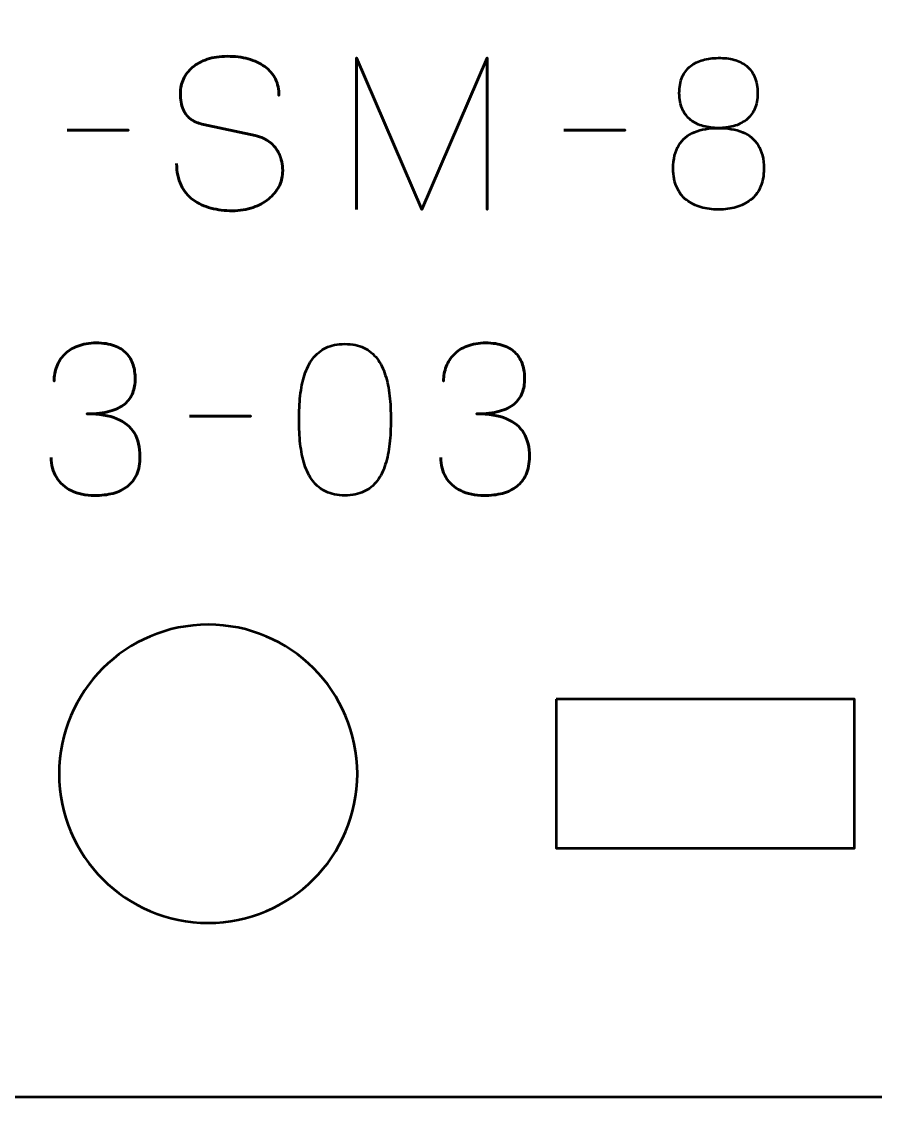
# Model space of a CAD drawing. Header units: centimetres. Extents: x -21 to 0, y -29.7 to 0.
# Drawn here: x -5.275 to -3.558, y -28.237 to -26.038 of the extents above; entities that cross this region are included whole.
import ezdxf

# ---------------------------------------------------------------- set-up
doc = ezdxf.new("R2010")
doc.units = ezdxf.units.CM
doc.header["$MEASUREMENT"] = 0
doc.layers.add('Layer 1', color=7, linetype='Continuous')

msp = doc.modelspace()

# ---------------------------------------------------------------- linework, layer by layer
at = {"layer": 'Layer 1', "color": 22, "lineweight": 53}
msp.add_open_spline([(-21.00003, -29.19995), (-21.00003, -29.19995), (-21.00003, -0.49992), (-21.00003, -0.49992), (-21.00003, -0.49992), (-21.00003, -0.22295), (-20.77694, 0.00004), (-20.49994, 0.00004), (-20.49994, 0.00004), (-20.49994, 0.00004), (-0.50008, 0.00004), (-0.50008, 0.00004), (-0.50008, 0.00004), (-0.22294, 0.00004), (0.00002, -0.22295), (0.00002, -0.49992), (0.00002, -0.49992), (0.00002, -0.49992), (0.00002, -29.19995), (0.00002, -29.19995), (0.00002, -29.19995), (0.00002, -29.47695), (-0.22294, -29.70004), (-0.50008, -29.70004), (-0.50008, -29.70004), (-0.50008, -29.70004), (-20.49994, -29.70004), (-20.49994, -29.70004), (-20.49994, -29.70004), (-20.77694, -29.70004), (-21.00003, -29.47695), (-21.00003, -29.19995)], degree=3, knots=[0, 0, 0, 0, 0.125, 0.125, 0.125, 0.125, 0.25, 0.25, 0.25, 0.25, 0.375, 0.375, 0.375, 0.375, 0.5, 0.5, 0.5, 0.5, 0.625, 0.625, 0.625, 0.625, 0.75, 0.75, 0.75, 0.75, 0.875, 0.875, 0.875, 0.875, 1, 1, 1, 1], dxfattribs=at)
at = {"layer": 'Layer 1', "color": 114, "lineweight": 53}
msp.add_open_spline([(-7.04994, -22.9), (-7.04994, -22.9), (-2.75007, -22.9), (-2.75007, -22.9), (-2.75007, -22.9), (-2.47293, -22.9), (-2.24997, -23.12309), (-2.24997, -23.40009), (-2.24997, -23.40009), (-2.24997, -23.40009), (-2.24997, -27.69996), (-2.24997, -27.69996), (-2.24997, -27.69996), (-2.24997, -27.9771), (-2.47293, -28.20006), (-2.75007, -28.20006), (-2.75007, -28.20006), (-2.75007, -28.20006), (-7.04994, -28.20006), (-7.04994, -28.20006), (-7.04994, -28.20006), (-7.32694, -28.20006), (-7.55003, -27.9771), (-7.55003, -27.69996), (-7.55003, -27.69996), (-7.55003, -27.69996), (-7.55003, -23.40009), (-7.55003, -23.40009), (-7.55003, -23.40009), (-7.55003, -23.12309), (-7.32694, -22.9), (-7.04994, -22.9)], degree=3, knots=[0, 0, 0, 0, 0.125, 0.125, 0.125, 0.125, 0.25, 0.25, 0.25, 0.25, 0.375, 0.375, 0.375, 0.375, 0.5, 0.5, 0.5, 0.5, 0.625, 0.625, 0.625, 0.625, 0.75, 0.75, 0.75, 0.75, 0.875, 0.875, 0.875, 0.875, 1, 1, 1, 1], dxfattribs=at)
at = {"layer": 'Layer 1', "color": 30, "lineweight": 53}
for points, knots in [([(-4.96354, -26.3227), (-4.9634, -26.33957), (-4.96044, -26.35403), (-4.95451, -26.3661), (-4.95451, -26.3661), (-4.94865, -26.37809), (-4.94047, -26.3879), (-4.93017, -26.39552), (-4.93017, -26.39552), (-4.9198, -26.40307), (-4.90787, -26.40864), (-4.8944, -26.41224), (-4.8944, -26.41224), (-4.88099, -26.41577), (-4.8666, -26.41753), (-4.85136, -26.41753), (-4.85136, -26.41753), (-4.83598, -26.41746), (-4.82215, -26.4152), (-4.8098, -26.4109), (-4.8098, -26.4109), (-4.79752, -26.40659), (-4.78701, -26.40081), (-4.77819, -26.39354), (-4.77819, -26.39354), (-4.76944, -26.38627), (-4.76267, -26.37816), (-4.75787, -26.36913), (-4.75787, -26.36913), (-4.75307, -26.3601), (-4.75053, -26.35086), (-4.75018, -26.34133), (-4.75018, -26.34133), (-4.74976, -26.32884), (-4.75159, -26.31741), (-4.75561, -26.30711), (-4.75561, -26.30711), (-4.75964, -26.29681), (-4.76585, -26.2882), (-4.77424, -26.28115), (-4.77424, -26.28115), (-4.78257, -26.27409), (-4.79308, -26.26915), (-4.80564, -26.2664), (-4.80564, -26.2664), (-4.80564, -26.2664), (-4.90935, -26.24396), (-4.90935, -26.24396), (-4.90935, -26.24396), (-4.91909, -26.24192), (-4.92749, -26.23846), (-4.9344, -26.23366), (-4.9344, -26.23366), (-4.94132, -26.2288), (-4.94668, -26.22209), (-4.95035, -26.21348), (-4.95035, -26.21348), (-4.95402, -26.20495), (-4.95592, -26.19408), (-4.95592, -26.18089), (-4.95592, -26.18089), (-4.95592, -26.17087), (-4.95387, -26.16142), (-4.94971, -26.15253), (-4.94971, -26.15253), (-4.94562, -26.14364), (-4.93955, -26.1358), (-4.93158, -26.12889), (-4.93158, -26.12889), (-4.92361, -26.12205), (-4.91373, -26.11668), (-4.90202, -26.1128), (-4.90202, -26.1128), (-4.89023, -26.10885), (-4.87676, -26.10688), (-4.86152, -26.10681), (-4.86152, -26.10681), (-4.84621, -26.10681), (-4.83217, -26.10857), (-4.81933, -26.1121), (-4.81933, -26.1121), (-4.80656, -26.11563), (-4.79548, -26.12071), (-4.78617, -26.12748), (-4.78617, -26.12748), (-4.77685, -26.13425), (-4.76966, -26.14258), (-4.76472, -26.15231), (-4.76472, -26.15231), (-4.75978, -26.16212), (-4.75745, -26.17334), (-4.7578, -26.18597), (-4.7578, -26.18597), (-4.75745, -26.17334), (-4.75978, -26.16212), (-4.76472, -26.15231), (-4.76472, -26.15231), (-4.76966, -26.14258), (-4.77685, -26.13425), (-4.78617, -26.12748), (-4.78617, -26.12748), (-4.79548, -26.12071), (-4.80656, -26.11563), (-4.81933, -26.1121), (-4.81933, -26.1121), (-4.83217, -26.10857), (-4.84621, -26.10681), (-4.86152, -26.10681), (-4.86152, -26.10681), (-4.87676, -26.10688), (-4.89023, -26.10885), (-4.90202, -26.1128), (-4.90202, -26.1128), (-4.91373, -26.11668), (-4.92361, -26.12205), (-4.93158, -26.12889), (-4.93158, -26.12889), (-4.93955, -26.1358), (-4.94562, -26.14364), (-4.94971, -26.15253), (-4.94971, -26.15253), (-4.95387, -26.16142), (-4.95592, -26.17087), (-4.95592, -26.18089), (-4.95592, -26.18089), (-4.95592, -26.19408), (-4.95409, -26.20495), (-4.95056, -26.21341), (-4.95056, -26.21341), (-4.94696, -26.22195), (-4.94167, -26.22858), (-4.93475, -26.23345), (-4.93475, -26.23345), (-4.92784, -26.23825), (-4.91937, -26.24178), (-4.90935, -26.24396), (-4.90935, -26.24396), (-4.90935, -26.24396), (-4.80564, -26.2664), (-4.80564, -26.2664), (-4.80564, -26.2664), (-4.7928, -26.26915), (-4.78221, -26.27409), (-4.77389, -26.28115), (-4.77389, -26.28115), (-4.76549, -26.2882), (-4.75935, -26.29681), (-4.7554, -26.30711), (-4.7554, -26.30711), (-4.75152, -26.31741), (-4.74976, -26.32884), (-4.75018, -26.34133), (-4.75018, -26.34133), (-4.75053, -26.35086), (-4.75307, -26.3601), (-4.75787, -26.36913), (-4.75787, -26.36913), (-4.76267, -26.37816), (-4.76944, -26.38627), (-4.77819, -26.39354), (-4.77819, -26.39354), (-4.78701, -26.40081), (-4.79752, -26.40659), (-4.8098, -26.4109), (-4.8098, -26.4109), (-4.82215, -26.4152), (-4.83598, -26.41746), (-4.85136, -26.41753), (-4.85136, -26.41753), (-4.8666, -26.41753), (-4.88099, -26.41577), (-4.8944, -26.41224), (-4.8944, -26.41224), (-4.90787, -26.40864), (-4.9198, -26.40307), (-4.93017, -26.39552), (-4.93017, -26.39552), (-4.94047, -26.3879), (-4.94865, -26.37809), (-4.95451, -26.3661), (-4.95451, -26.3661), (-4.96044, -26.35403), (-4.9634, -26.33957), (-4.96354, -26.3227)], [0, 0, 0, 0, 0.0217391, 0.0217391, 0.0217391, 0.0217391, 0.0434783, 0.0434783, 0.0434783, 0.0434783, 0.0652174, 0.0652174, 0.0652174, 0.0652174, 0.0869565, 0.0869565, 0.0869565, 0.0869565, 0.1086957, 0.1086957, 0.1086957, 0.1086957, 0.1304348, 0.1304348, 0.1304348, 0.1304348, 0.1521739, 0.1521739, 0.1521739, 0.1521739, 0.173913, 0.173913, 0.173913, 0.173913, 0.1956522, 0.1956522, 0.1956522, 0.1956522, 0.2173913, 0.2173913, 0.2173913, 0.2173913, 0.2391304, 0.2391304, 0.2391304, 0.2391304, 0.2608696, 0.2608696, 0.2608696, 0.2608696, 0.2826087, 0.2826087, 0.2826087, 0.2826087, 0.3043478, 0.3043478, 0.3043478, 0.3043478, 0.326087, 0.326087, 0.326087, 0.326087, 0.3478261, 0.3478261, 0.3478261, 0.3478261, 0.3695652, 0.3695652, 0.3695652, 0.3695652, 0.3913043, 0.3913043, 0.3913043, 0.3913043, 0.4130435, 0.4130435, 0.4130435, 0.4130435, 0.4347826, 0.4347826, 0.4347826, 0.4347826, 0.4565217, 0.4565217, 0.4565217, 0.4565217, 0.4782609, 0.4782609, 0.4782609, 0.4782609, 0.5, 0.5, 0.5, 0.5, 0.5217391, 0.5217391, 0.5217391, 0.5217391, 0.5434783, 0.5434783, 0.5434783, 0.5434783, 0.5652174, 0.5652174, 0.5652174, 0.5652174, 0.5869565, 0.5869565, 0.5869565, 0.5869565, 0.6086957, 0.6086957, 0.6086957, 0.6086957, 0.6304348, 0.6304348, 0.6304348, 0.6304348, 0.6521739, 0.6521739, 0.6521739, 0.6521739, 0.673913, 0.673913, 0.673913, 0.673913, 0.6956522, 0.6956522, 0.6956522, 0.6956522, 0.7173913, 0.7173913, 0.7173913, 0.7173913, 0.7391304, 0.7391304, 0.7391304, 0.7391304, 0.7608696, 0.7608696, 0.7608696, 0.7608696, 0.7826087, 0.7826087, 0.7826087, 0.7826087, 0.8043478, 0.8043478, 0.8043478, 0.8043478, 0.826087, 0.826087, 0.826087, 0.826087, 0.8478261, 0.8478261, 0.8478261, 0.8478261, 0.8695652, 0.8695652, 0.8695652, 0.8695652, 0.8913043, 0.8913043, 0.8913043, 0.8913043, 0.9130435, 0.9130435, 0.9130435, 0.9130435, 0.9347826, 0.9347826, 0.9347826, 0.9347826, 0.9565217, 0.9565217, 0.9565217, 0.9565217, 0.9782609, 0.9782609, 0.9782609, 0.9782609, 1, 1, 1, 1]), ([(-4.60159, -26.41499), (-4.60159, -26.41499), (-4.60159, -26.10977), (-4.60159, -26.10977), (-4.60159, -26.10977), (-4.60159, -26.10977), (-4.47036, -26.41499), (-4.47036, -26.41499), (-4.47036, -26.41499), (-4.47036, -26.41499), (-4.3387, -26.10977), (-4.3387, -26.10977), (-4.3387, -26.10977), (-4.3387, -26.10977), (-4.3387, -26.41499), (-4.3387, -26.41499), (-4.3387, -26.41499), (-4.3387, -26.41499), (-4.3387, -26.10977), (-4.3387, -26.10977), (-4.3387, -26.10977), (-4.3387, -26.10977), (-4.47036, -26.41499), (-4.47036, -26.41499), (-4.47036, -26.41499), (-4.47036, -26.41499), (-4.60159, -26.10977), (-4.60159, -26.10977), (-4.60159, -26.10977), (-4.60159, -26.10977), (-4.60159, -26.41499), (-4.60159, -26.41499)], [0, 0, 0, 0, 0.125, 0.125, 0.125, 0.125, 0.25, 0.25, 0.25, 0.25, 0.375, 0.375, 0.375, 0.375, 0.5, 0.5, 0.5, 0.5, 0.625, 0.625, 0.625, 0.625, 0.75, 0.75, 0.75, 0.75, 0.875, 0.875, 0.875, 0.875, 1, 1, 1, 1]), ([(-3.87346, -26.25116), (-3.8626, -26.25116), (-3.85244, -26.24989), (-3.84291, -26.24735), (-3.84291, -26.24735), (-3.83346, -26.24474), (-3.82513, -26.24065), (-3.81787, -26.23507), (-3.81787, -26.23507), (-3.81067, -26.2295), (-3.80503, -26.22223), (-3.80093, -26.21327), (-3.80093, -26.21327), (-3.79684, -26.20438), (-3.7948, -26.19359), (-3.79473, -26.18089), (-3.79473, -26.18089), (-3.7948, -26.16819), (-3.79677, -26.15732), (-3.80065, -26.14829), (-3.80065, -26.14829), (-3.80453, -26.13926), (-3.81004, -26.13185), (-3.81709, -26.12614), (-3.81709, -26.12614), (-3.82415, -26.12049), (-3.83247, -26.11633), (-3.84207, -26.11372), (-3.84207, -26.11372), (-3.85159, -26.11111), (-3.86211, -26.10998), (-3.87346, -26.11019), (-3.87346, -26.11019), (-3.88482, -26.11033), (-3.89534, -26.11182), (-3.90486, -26.11443), (-3.90486, -26.11443), (-3.91446, -26.11711), (-3.92278, -26.1212), (-3.92984, -26.12677), (-3.92984, -26.12677), (-3.93689, -26.13235), (-3.9424, -26.13961), (-3.94628, -26.1485), (-3.94628, -26.1485), (-3.95016, -26.15746), (-3.95213, -26.16819), (-3.9522, -26.18089), (-3.9522, -26.18089), (-3.95213, -26.19359), (-3.95009, -26.20438), (-3.94599, -26.21327), (-3.94599, -26.21327), (-3.9419, -26.22223), (-3.93626, -26.2295), (-3.92899, -26.23507), (-3.92899, -26.23507), (-3.92179, -26.24065), (-3.91347, -26.24474), (-3.90401, -26.24735), (-3.90401, -26.24735), (-3.89449, -26.24989), (-3.88433, -26.25116), (-3.87346, -26.25116)], [0, 0, 0, 0, 0.0625, 0.0625, 0.0625, 0.0625, 0.125, 0.125, 0.125, 0.125, 0.1875, 0.1875, 0.1875, 0.1875, 0.25, 0.25, 0.25, 0.25, 0.3125, 0.3125, 0.3125, 0.3125, 0.375, 0.375, 0.375, 0.375, 0.4375, 0.4375, 0.4375, 0.4375, 0.5, 0.5, 0.5, 0.5, 0.5625, 0.5625, 0.5625, 0.5625, 0.625, 0.625, 0.625, 0.625, 0.6875, 0.6875, 0.6875, 0.6875, 0.75, 0.75, 0.75, 0.75, 0.8125, 0.8125, 0.8125, 0.8125, 0.875, 0.875, 0.875, 0.875, 0.9375, 0.9375, 0.9375, 0.9375, 1, 1, 1, 1]), ([(-3.87346, -26.25116), (-3.8626, -26.25116), (-3.85244, -26.24989), (-3.84291, -26.24735), (-3.84291, -26.24735), (-3.83346, -26.24474), (-3.82513, -26.24065), (-3.81787, -26.23507), (-3.81787, -26.23507), (-3.81067, -26.2295), (-3.80503, -26.22223), (-3.80093, -26.21327), (-3.80093, -26.21327), (-3.79684, -26.20438), (-3.7948, -26.19359), (-3.79473, -26.18089), (-3.79473, -26.18089), (-3.7948, -26.16819), (-3.79677, -26.15732), (-3.80065, -26.14829), (-3.80065, -26.14829), (-3.80453, -26.13926), (-3.81004, -26.13185), (-3.81709, -26.12614), (-3.81709, -26.12614), (-3.82415, -26.12049), (-3.83247, -26.11633), (-3.84207, -26.11372), (-3.84207, -26.11372), (-3.85159, -26.11111), (-3.86211, -26.10998), (-3.87346, -26.11019), (-3.87346, -26.11019), (-3.88482, -26.11033), (-3.89534, -26.11182), (-3.90486, -26.11443), (-3.90486, -26.11443), (-3.91446, -26.11711), (-3.92278, -26.1212), (-3.92984, -26.12677), (-3.92984, -26.12677), (-3.93689, -26.13235), (-3.9424, -26.13961), (-3.94628, -26.1485), (-3.94628, -26.1485), (-3.95016, -26.15746), (-3.95213, -26.16819), (-3.9522, -26.18089), (-3.9522, -26.18089), (-3.95213, -26.19359), (-3.95009, -26.20438), (-3.94599, -26.21327), (-3.94599, -26.21327), (-3.9419, -26.22223), (-3.93626, -26.2295), (-3.92899, -26.23507), (-3.92899, -26.23507), (-3.92179, -26.24065), (-3.91347, -26.24474), (-3.90401, -26.24735), (-3.90401, -26.24735), (-3.89449, -26.24989), (-3.88433, -26.25116), (-3.87346, -26.25116)], [0, 0, 0, 0, 0.0625, 0.0625, 0.0625, 0.0625, 0.125, 0.125, 0.125, 0.125, 0.1875, 0.1875, 0.1875, 0.1875, 0.25, 0.25, 0.25, 0.25, 0.3125, 0.3125, 0.3125, 0.3125, 0.375, 0.375, 0.375, 0.375, 0.4375, 0.4375, 0.4375, 0.4375, 0.5, 0.5, 0.5, 0.5, 0.5625, 0.5625, 0.5625, 0.5625, 0.625, 0.625, 0.625, 0.625, 0.6875, 0.6875, 0.6875, 0.6875, 0.75, 0.75, 0.75, 0.75, 0.8125, 0.8125, 0.8125, 0.8125, 0.875, 0.875, 0.875, 0.875, 0.9375, 0.9375, 0.9375, 0.9375, 1, 1, 1, 1]), ([(-5.18367, -26.25539), (-5.18367, -26.25539), (-5.06048, -26.25539), (-5.06048, -26.25539), (-5.06048, -26.25539), (-5.06048, -26.25539), (-5.18367, -26.25539), (-5.18367, -26.25539)], [0, 0, 0, 0, 0.5, 0.5, 0.5, 0.5, 1, 1, 1, 1]), ([(-4.18461, -26.25539), (-4.18461, -26.25539), (-4.06142, -26.25539), (-4.06142, -26.25539), (-4.06142, -26.25539), (-4.06142, -26.25539), (-4.18461, -26.25539), (-4.18461, -26.25539)], [0, 0, 0, 0, 0.5, 0.5, 0.5, 0.5, 1, 1, 1, 1]), ([(-3.87346, -26.41499), (-3.86076, -26.41499), (-3.84891, -26.41351), (-3.8379, -26.4104), (-3.8379, -26.4104), (-3.8269, -26.4073), (-3.81723, -26.40243), (-3.80884, -26.3958), (-3.80884, -26.3958), (-3.80051, -26.38924), (-3.79395, -26.38077), (-3.78922, -26.37033), (-3.78922, -26.37033), (-3.78449, -26.35996), (-3.7821, -26.34747), (-3.78203, -26.33286), (-3.78203, -26.33286), (-3.78217, -26.31346), (-3.78598, -26.29773), (-3.79353, -26.28573), (-3.79353, -26.28573), (-3.80107, -26.27367), (-3.81166, -26.26492), (-3.82528, -26.25935), (-3.82528, -26.25935), (-3.83896, -26.25384), (-3.85498, -26.25109), (-3.87346, -26.25116), (-3.87346, -26.25116), (-3.89188, -26.25109), (-3.90797, -26.25384), (-3.92151, -26.25935), (-3.92151, -26.25935), (-3.93513, -26.26492), (-3.94564, -26.27367), (-3.95312, -26.28573), (-3.95312, -26.28573), (-3.9606, -26.29773), (-3.96441, -26.31346), (-3.96448, -26.33286), (-3.96448, -26.33286), (-3.96441, -26.34747), (-3.96201, -26.35996), (-3.95728, -26.37033), (-3.95728, -26.37033), (-3.95256, -26.38077), (-3.94607, -26.38924), (-3.93767, -26.3958), (-3.93767, -26.3958), (-3.92934, -26.40243), (-3.91975, -26.4073), (-3.90874, -26.4104), (-3.90874, -26.4104), (-3.89781, -26.41351), (-3.88602, -26.41499), (-3.87346, -26.41499)], [0, 0, 0, 0, 0.0714286, 0.0714286, 0.0714286, 0.0714286, 0.1428571, 0.1428571, 0.1428571, 0.1428571, 0.2142857, 0.2142857, 0.2142857, 0.2142857, 0.2857143, 0.2857143, 0.2857143, 0.2857143, 0.3571429, 0.3571429, 0.3571429, 0.3571429, 0.4285714, 0.4285714, 0.4285714, 0.4285714, 0.5, 0.5, 0.5, 0.5, 0.5714286, 0.5714286, 0.5714286, 0.5714286, 0.6428571, 0.6428571, 0.6428571, 0.6428571, 0.7142857, 0.7142857, 0.7142857, 0.7142857, 0.7857143, 0.7857143, 0.7857143, 0.7857143, 0.8571429, 0.8571429, 0.8571429, 0.8571429, 0.9285714, 0.9285714, 0.9285714, 0.9285714, 1, 1, 1, 1]), ([(-3.87346, -26.41499), (-3.86076, -26.41499), (-3.84891, -26.41351), (-3.8379, -26.4104), (-3.8379, -26.4104), (-3.8269, -26.4073), (-3.81723, -26.40243), (-3.80884, -26.3958), (-3.80884, -26.3958), (-3.80051, -26.38924), (-3.79395, -26.38077), (-3.78922, -26.37033), (-3.78922, -26.37033), (-3.78449, -26.35996), (-3.7821, -26.34747), (-3.78203, -26.33286), (-3.78203, -26.33286), (-3.78217, -26.31346), (-3.78598, -26.29773), (-3.79353, -26.28573), (-3.79353, -26.28573), (-3.80107, -26.27367), (-3.81166, -26.26492), (-3.82528, -26.25935), (-3.82528, -26.25935), (-3.83896, -26.25384), (-3.85498, -26.25109), (-3.87346, -26.25116), (-3.87346, -26.25116), (-3.89188, -26.25109), (-3.90797, -26.25384), (-3.92151, -26.25935), (-3.92151, -26.25935), (-3.93513, -26.26492), (-3.94564, -26.27367), (-3.95312, -26.28573), (-3.95312, -26.28573), (-3.9606, -26.29773), (-3.96441, -26.31346), (-3.96448, -26.33286), (-3.96448, -26.33286), (-3.96441, -26.34747), (-3.96201, -26.35996), (-3.95728, -26.37033), (-3.95728, -26.37033), (-3.95256, -26.38077), (-3.94607, -26.38924), (-3.93767, -26.3958), (-3.93767, -26.3958), (-3.92934, -26.40243), (-3.91975, -26.4073), (-3.90874, -26.4104), (-3.90874, -26.4104), (-3.89781, -26.41351), (-3.88602, -26.41499), (-3.87346, -26.41499)], [0, 0, 0, 0, 0.0714286, 0.0714286, 0.0714286, 0.0714286, 0.1428571, 0.1428571, 0.1428571, 0.1428571, 0.2142857, 0.2142857, 0.2142857, 0.2142857, 0.2857143, 0.2857143, 0.2857143, 0.2857143, 0.3571429, 0.3571429, 0.3571429, 0.3571429, 0.4285714, 0.4285714, 0.4285714, 0.4285714, 0.5, 0.5, 0.5, 0.5, 0.5714286, 0.5714286, 0.5714286, 0.5714286, 0.6428571, 0.6428571, 0.6428571, 0.6428571, 0.7142857, 0.7142857, 0.7142857, 0.7142857, 0.7857143, 0.7857143, 0.7857143, 0.7857143, 0.8571429, 0.8571429, 0.8571429, 0.8571429, 0.9285714, 0.9285714, 0.9285714, 0.9285714, 1, 1, 1, 1]), ([(-5.21584, -26.91368), (-5.21577, -26.92892), (-5.21224, -26.94218), (-5.20526, -26.95368), (-5.20526, -26.95368), (-5.19827, -26.96511), (-5.18832, -26.97407), (-5.17534, -26.98049), (-5.17534, -26.98049), (-5.16236, -26.98691), (-5.14677, -26.99016), (-5.12863, -26.9903), (-5.12863, -26.9903), (-5.11502, -26.9903), (-5.10267, -26.98889), (-5.09145, -26.98593), (-5.09145, -26.98593), (-5.0803, -26.98296), (-5.07071, -26.97838), (-5.06259, -26.9721), (-5.06259, -26.9721), (-5.05448, -26.96582), (-5.04827, -26.9577), (-5.04383, -26.94783), (-5.04383, -26.94783), (-5.03945, -26.93788), (-5.03727, -26.92595), (-5.0372, -26.91198), (-5.0372, -26.91198), (-5.03712, -26.89336), (-5.04093, -26.87762), (-5.04848, -26.86485), (-5.04848, -26.86485), (-5.05603, -26.85208), (-5.06775, -26.84249), (-5.08348, -26.83593), (-5.08348, -26.83593), (-5.09921, -26.82936), (-5.11939, -26.82605), (-5.14387, -26.82605), (-5.14387, -26.82605), (-5.1256, -26.82612), (-5.11029, -26.82443), (-5.0978, -26.82097), (-5.0978, -26.82097), (-5.08538, -26.81751), (-5.07544, -26.81264), (-5.06796, -26.80629), (-5.06796, -26.80629), (-5.06048, -26.80001), (-5.05505, -26.79253), (-5.0518, -26.78393), (-5.0518, -26.78393), (-5.04848, -26.77539), (-5.04686, -26.76601), (-5.04693, -26.75578), (-5.04693, -26.75578), (-5.04686, -26.74554), (-5.04827, -26.73609), (-5.05109, -26.72734), (-5.05109, -26.72734), (-5.05385, -26.71859), (-5.05836, -26.7109), (-5.0645, -26.70434), (-5.0645, -26.70434), (-5.07064, -26.69778), (-5.07875, -26.69263), (-5.0887, -26.68896), (-5.0887, -26.68896), (-5.09872, -26.68529), (-5.11093, -26.68346), (-5.12525, -26.68339), (-5.12525, -26.68339), (-5.1395, -26.68346), (-5.15199, -26.68557), (-5.16257, -26.68967), (-5.16257, -26.68967), (-5.17323, -26.69376), (-5.18197, -26.69933), (-5.18903, -26.70646), (-5.18903, -26.70646), (-5.19601, -26.71358), (-5.20124, -26.7217), (-5.20469, -26.73087), (-5.20469, -26.73087), (-5.20822, -26.74004), (-5.20991, -26.74978), (-5.20991, -26.76001), (-5.20991, -26.76001), (-5.20991, -26.74978), (-5.20822, -26.74004), (-5.20469, -26.73087), (-5.20469, -26.73087), (-5.20124, -26.7217), (-5.19601, -26.71358), (-5.18903, -26.70646), (-5.18903, -26.70646), (-5.18197, -26.69933), (-5.17323, -26.69376), (-5.16257, -26.68967), (-5.16257, -26.68967), (-5.15199, -26.68557), (-5.1395, -26.68346), (-5.12525, -26.68339), (-5.12525, -26.68339), (-5.11093, -26.68346), (-5.09872, -26.68529), (-5.0887, -26.68896), (-5.0887, -26.68896), (-5.07875, -26.69263), (-5.07064, -26.69778), (-5.0645, -26.70434), (-5.0645, -26.70434), (-5.05836, -26.7109), (-5.05385, -26.71859), (-5.05109, -26.72734), (-5.05109, -26.72734), (-5.04827, -26.73609), (-5.04686, -26.74554), (-5.04693, -26.75578), (-5.04693, -26.75578), (-5.04686, -26.76601), (-5.04848, -26.77539), (-5.0518, -26.78393), (-5.0518, -26.78393), (-5.05505, -26.79253), (-5.06048, -26.80001), (-5.06796, -26.80629), (-5.06796, -26.80629), (-5.07544, -26.81264), (-5.08538, -26.81751), (-5.0978, -26.82097), (-5.0978, -26.82097), (-5.11029, -26.82443), (-5.1256, -26.82612), (-5.14387, -26.82605), (-5.14387, -26.82605), (-5.11939, -26.82605), (-5.09921, -26.82936), (-5.08348, -26.83593), (-5.08348, -26.83593), (-5.06775, -26.84249), (-5.05603, -26.85208), (-5.04848, -26.86485), (-5.04848, -26.86485), (-5.04093, -26.87762), (-5.03712, -26.89336), (-5.0372, -26.91198), (-5.0372, -26.91198), (-5.03727, -26.92595), (-5.03945, -26.93788), (-5.04383, -26.94783), (-5.04383, -26.94783), (-5.04827, -26.9577), (-5.05448, -26.96582), (-5.06259, -26.9721), (-5.06259, -26.9721), (-5.07071, -26.97838), (-5.0803, -26.98296), (-5.09145, -26.98593), (-5.09145, -26.98593), (-5.10267, -26.98889), (-5.11502, -26.9903), (-5.12863, -26.9903), (-5.12863, -26.9903), (-5.14677, -26.99016), (-5.16236, -26.98691), (-5.17534, -26.98049), (-5.17534, -26.98049), (-5.18832, -26.97407), (-5.19827, -26.96511), (-5.20526, -26.95368), (-5.20526, -26.95368), (-5.21224, -26.94218), (-5.21577, -26.92892), (-5.21584, -26.91368)], [0, 0, 0, 0, 0.0227273, 0.0227273, 0.0227273, 0.0227273, 0.0454545, 0.0454545, 0.0454545, 0.0454545, 0.0681818, 0.0681818, 0.0681818, 0.0681818, 0.0909091, 0.0909091, 0.0909091, 0.0909091, 0.1136364, 0.1136364, 0.1136364, 0.1136364, 0.1363636, 0.1363636, 0.1363636, 0.1363636, 0.1590909, 0.1590909, 0.1590909, 0.1590909, 0.1818182, 0.1818182, 0.1818182, 0.1818182, 0.2045455, 0.2045455, 0.2045455, 0.2045455, 0.2272727, 0.2272727, 0.2272727, 0.2272727, 0.25, 0.25, 0.25, 0.25, 0.2727273, 0.2727273, 0.2727273, 0.2727273, 0.2954545, 0.2954545, 0.2954545, 0.2954545, 0.3181818, 0.3181818, 0.3181818, 0.3181818, 0.3409091, 0.3409091, 0.3409091, 0.3409091, 0.3636364, 0.3636364, 0.3636364, 0.3636364, 0.3863636, 0.3863636, 0.3863636, 0.3863636, 0.4090909, 0.4090909, 0.4090909, 0.4090909, 0.4318182, 0.4318182, 0.4318182, 0.4318182, 0.4545455, 0.4545455, 0.4545455, 0.4545455, 0.4772727, 0.4772727, 0.4772727, 0.4772727, 0.5, 0.5, 0.5, 0.5, 0.5227273, 0.5227273, 0.5227273, 0.5227273, 0.5454545, 0.5454545, 0.5454545, 0.5454545, 0.5681818, 0.5681818, 0.5681818, 0.5681818, 0.5909091, 0.5909091, 0.5909091, 0.5909091, 0.6136364, 0.6136364, 0.6136364, 0.6136364, 0.6363636, 0.6363636, 0.6363636, 0.6363636, 0.6590909, 0.6590909, 0.6590909, 0.6590909, 0.6818182, 0.6818182, 0.6818182, 0.6818182, 0.7045455, 0.7045455, 0.7045455, 0.7045455, 0.7272727, 0.7272727, 0.7272727, 0.7272727, 0.75, 0.75, 0.75, 0.75, 0.7727273, 0.7727273, 0.7727273, 0.7727273, 0.7954545, 0.7954545, 0.7954545, 0.7954545, 0.8181818, 0.8181818, 0.8181818, 0.8181818, 0.8409091, 0.8409091, 0.8409091, 0.8409091, 0.8636364, 0.8636364, 0.8636364, 0.8636364, 0.8863636, 0.8863636, 0.8863636, 0.8863636, 0.9090909, 0.9090909, 0.9090909, 0.9090909, 0.9318182, 0.9318182, 0.9318182, 0.9318182, 0.9545455, 0.9545455, 0.9545455, 0.9545455, 0.9772727, 0.9772727, 0.9772727, 0.9772727, 1, 1, 1, 1]), ([(-4.62487, -26.9903), (-4.61006, -26.99023), (-4.59729, -26.98762), (-4.58663, -26.98254), (-4.58663, -26.98254), (-4.57605, -26.97746), (-4.56723, -26.97019), (-4.56018, -26.96095), (-4.56018, -26.96095), (-4.55319, -26.95164), (-4.54769, -26.94063), (-4.5436, -26.92793), (-4.5436, -26.92793), (-4.53957, -26.91523), (-4.53668, -26.90133), (-4.53506, -26.88609), (-4.53506, -26.88609), (-4.53336, -26.87085), (-4.53252, -26.85483), (-4.53259, -26.8379), (-4.53259, -26.8379), (-4.53252, -26.82104), (-4.53336, -26.80502), (-4.53506, -26.78985), (-4.53506, -26.78985), (-4.53668, -26.77468), (-4.53957, -26.76071), (-4.5436, -26.74801), (-4.5436, -26.74801), (-4.54769, -26.73538), (-4.55319, -26.72438), (-4.56018, -26.71499), (-4.56018, -26.71499), (-4.56723, -26.70568), (-4.57605, -26.69841), (-4.58663, -26.69333), (-4.58663, -26.69333), (-4.59729, -26.68818), (-4.61006, -26.68557), (-4.62487, -26.6855), (-4.62487, -26.6855), (-4.63969, -26.68557), (-4.65246, -26.68818), (-4.66312, -26.69333), (-4.66312, -26.69333), (-4.6737, -26.69841), (-4.68252, -26.70568), (-4.68957, -26.71499), (-4.68957, -26.71499), (-4.69656, -26.72438), (-4.70206, -26.73538), (-4.70615, -26.74801), (-4.70615, -26.74801), (-4.71018, -26.76071), (-4.71307, -26.77468), (-4.71469, -26.78985), (-4.71469, -26.78985), (-4.71638, -26.80502), (-4.71723, -26.82104), (-4.71716, -26.8379), (-4.71716, -26.8379), (-4.71723, -26.85483), (-4.71638, -26.87085), (-4.71469, -26.88609), (-4.71469, -26.88609), (-4.71307, -26.90133), (-4.71018, -26.91523), (-4.70615, -26.92793), (-4.70615, -26.92793), (-4.70206, -26.94063), (-4.69656, -26.95164), (-4.68957, -26.96095), (-4.68957, -26.96095), (-4.68252, -26.97019), (-4.6737, -26.97746), (-4.66312, -26.98254), (-4.66312, -26.98254), (-4.65246, -26.98762), (-4.63969, -26.99023), (-4.62487, -26.9903)], [0, 0, 0, 0, 0.05, 0.05, 0.05, 0.05, 0.1, 0.1, 0.1, 0.1, 0.15, 0.15, 0.15, 0.15, 0.2, 0.2, 0.2, 0.2, 0.25, 0.25, 0.25, 0.25, 0.3, 0.3, 0.3, 0.3, 0.35, 0.35, 0.35, 0.35, 0.4, 0.4, 0.4, 0.4, 0.45, 0.45, 0.45, 0.45, 0.5, 0.5, 0.5, 0.5, 0.55, 0.55, 0.55, 0.55, 0.6, 0.6, 0.6, 0.6, 0.65, 0.65, 0.65, 0.65, 0.7, 0.7, 0.7, 0.7, 0.75, 0.75, 0.75, 0.75, 0.8, 0.8, 0.8, 0.8, 0.85, 0.85, 0.85, 0.85, 0.9, 0.9, 0.9, 0.9, 0.95, 0.95, 0.95, 0.95, 1, 1, 1, 1]), ([(-4.62487, -26.9903), (-4.61006, -26.99023), (-4.59729, -26.98762), (-4.58663, -26.98254), (-4.58663, -26.98254), (-4.57605, -26.97746), (-4.56723, -26.97019), (-4.56018, -26.96095), (-4.56018, -26.96095), (-4.55319, -26.95164), (-4.54769, -26.94063), (-4.5436, -26.92793), (-4.5436, -26.92793), (-4.53957, -26.91523), (-4.53668, -26.90133), (-4.53506, -26.88609), (-4.53506, -26.88609), (-4.53336, -26.87085), (-4.53252, -26.85483), (-4.53259, -26.8379), (-4.53259, -26.8379), (-4.53252, -26.82104), (-4.53336, -26.80502), (-4.53506, -26.78985), (-4.53506, -26.78985), (-4.53668, -26.77468), (-4.53957, -26.76071), (-4.5436, -26.74801), (-4.5436, -26.74801), (-4.54769, -26.73538), (-4.55319, -26.72438), (-4.56018, -26.71499), (-4.56018, -26.71499), (-4.56723, -26.70568), (-4.57605, -26.69841), (-4.58663, -26.69333), (-4.58663, -26.69333), (-4.59729, -26.68818), (-4.61006, -26.68557), (-4.62487, -26.6855), (-4.62487, -26.6855), (-4.63969, -26.68557), (-4.65246, -26.68818), (-4.66312, -26.69333), (-4.66312, -26.69333), (-4.6737, -26.69841), (-4.68252, -26.70568), (-4.68957, -26.71499), (-4.68957, -26.71499), (-4.69656, -26.72438), (-4.70206, -26.73538), (-4.70615, -26.74801), (-4.70615, -26.74801), (-4.71018, -26.76071), (-4.71307, -26.77468), (-4.71469, -26.78985), (-4.71469, -26.78985), (-4.71638, -26.80502), (-4.71723, -26.82104), (-4.71716, -26.8379), (-4.71716, -26.8379), (-4.71723, -26.85483), (-4.71638, -26.87085), (-4.71469, -26.88609), (-4.71469, -26.88609), (-4.71307, -26.90133), (-4.71018, -26.91523), (-4.70615, -26.92793), (-4.70615, -26.92793), (-4.70206, -26.94063), (-4.69656, -26.95164), (-4.68957, -26.96095), (-4.68957, -26.96095), (-4.68252, -26.97019), (-4.6737, -26.97746), (-4.66312, -26.98254), (-4.66312, -26.98254), (-4.65246, -26.98762), (-4.63969, -26.99023), (-4.62487, -26.9903)], [0, 0, 0, 0, 0.05, 0.05, 0.05, 0.05, 0.1, 0.1, 0.1, 0.1, 0.15, 0.15, 0.15, 0.15, 0.2, 0.2, 0.2, 0.2, 0.25, 0.25, 0.25, 0.25, 0.3, 0.3, 0.3, 0.3, 0.35, 0.35, 0.35, 0.35, 0.4, 0.4, 0.4, 0.4, 0.45, 0.45, 0.45, 0.45, 0.5, 0.5, 0.5, 0.5, 0.55, 0.55, 0.55, 0.55, 0.6, 0.6, 0.6, 0.6, 0.65, 0.65, 0.65, 0.65, 0.7, 0.7, 0.7, 0.7, 0.75, 0.75, 0.75, 0.75, 0.8, 0.8, 0.8, 0.8, 0.85, 0.85, 0.85, 0.85, 0.9, 0.9, 0.9, 0.9, 0.95, 0.95, 0.95, 0.95, 1, 1, 1, 1]), ([(-4.43226, -26.91368), (-4.43219, -26.92892), (-4.42866, -26.94218), (-4.42168, -26.95368), (-4.42168, -26.95368), (-4.41469, -26.96511), (-4.40474, -26.97407), (-4.39176, -26.98049), (-4.39176, -26.98049), (-4.37878, -26.98691), (-4.36319, -26.99016), (-4.34505, -26.9903), (-4.34505, -26.9903), (-4.33144, -26.9903), (-4.31909, -26.98889), (-4.30787, -26.98593), (-4.30787, -26.98593), (-4.29672, -26.98296), (-4.28713, -26.97838), (-4.27901, -26.9721), (-4.27901, -26.9721), (-4.2709, -26.96582), (-4.26469, -26.9577), (-4.26025, -26.94783), (-4.26025, -26.94783), (-4.25587, -26.93788), (-4.25369, -26.92595), (-4.25362, -26.91198), (-4.25362, -26.91198), (-4.25354, -26.89336), (-4.25735, -26.87762), (-4.2649, -26.86485), (-4.2649, -26.86485), (-4.27245, -26.85208), (-4.28417, -26.84249), (-4.2999, -26.83593), (-4.2999, -26.83593), (-4.31563, -26.82936), (-4.33581, -26.82605), (-4.36029, -26.82605), (-4.36029, -26.82605), (-4.34202, -26.82612), (-4.32671, -26.82443), (-4.31422, -26.82097), (-4.31422, -26.82097), (-4.3018, -26.81751), (-4.29186, -26.81264), (-4.28438, -26.80629), (-4.28438, -26.80629), (-4.2769, -26.80001), (-4.27147, -26.79253), (-4.26822, -26.78393), (-4.26822, -26.78393), (-4.2649, -26.77539), (-4.26328, -26.76601), (-4.26335, -26.75578), (-4.26335, -26.75578), (-4.26328, -26.74554), (-4.26469, -26.73609), (-4.26751, -26.72734), (-4.26751, -26.72734), (-4.27027, -26.71859), (-4.27478, -26.7109), (-4.28092, -26.70434), (-4.28092, -26.70434), (-4.28706, -26.69778), (-4.29517, -26.69263), (-4.30512, -26.68896), (-4.30512, -26.68896), (-4.31514, -26.68529), (-4.32735, -26.68346), (-4.34167, -26.68339), (-4.34167, -26.68339), (-4.35592, -26.68346), (-4.36841, -26.68557), (-4.37899, -26.68967), (-4.37899, -26.68967), (-4.38965, -26.69376), (-4.39839, -26.69933), (-4.40545, -26.70646), (-4.40545, -26.70646), (-4.41243, -26.71358), (-4.41766, -26.7217), (-4.42111, -26.73087), (-4.42111, -26.73087), (-4.42464, -26.74004), (-4.42633, -26.74978), (-4.42633, -26.76001), (-4.42633, -26.76001), (-4.42633, -26.74978), (-4.42464, -26.74004), (-4.42111, -26.73087), (-4.42111, -26.73087), (-4.41766, -26.7217), (-4.41243, -26.71358), (-4.40545, -26.70646), (-4.40545, -26.70646), (-4.39839, -26.69933), (-4.38965, -26.69376), (-4.37899, -26.68967), (-4.37899, -26.68967), (-4.36841, -26.68557), (-4.35592, -26.68346), (-4.34167, -26.68339), (-4.34167, -26.68339), (-4.32735, -26.68346), (-4.31514, -26.68529), (-4.30512, -26.68896), (-4.30512, -26.68896), (-4.29517, -26.69263), (-4.28706, -26.69778), (-4.28092, -26.70434), (-4.28092, -26.70434), (-4.27478, -26.7109), (-4.27027, -26.71859), (-4.26751, -26.72734), (-4.26751, -26.72734), (-4.26469, -26.73609), (-4.26328, -26.74554), (-4.26335, -26.75578), (-4.26335, -26.75578), (-4.26328, -26.76601), (-4.2649, -26.77539), (-4.26822, -26.78393), (-4.26822, -26.78393), (-4.27147, -26.79253), (-4.2769, -26.80001), (-4.28438, -26.80629), (-4.28438, -26.80629), (-4.29186, -26.81264), (-4.3018, -26.81751), (-4.31422, -26.82097), (-4.31422, -26.82097), (-4.32671, -26.82443), (-4.34202, -26.82612), (-4.36029, -26.82605), (-4.36029, -26.82605), (-4.33581, -26.82605), (-4.31563, -26.82936), (-4.2999, -26.83593), (-4.2999, -26.83593), (-4.28417, -26.84249), (-4.27245, -26.85208), (-4.2649, -26.86485), (-4.2649, -26.86485), (-4.25735, -26.87762), (-4.25354, -26.89336), (-4.25362, -26.91198), (-4.25362, -26.91198), (-4.25369, -26.92595), (-4.25587, -26.93788), (-4.26025, -26.94783), (-4.26025, -26.94783), (-4.26469, -26.9577), (-4.2709, -26.96582), (-4.27901, -26.9721), (-4.27901, -26.9721), (-4.28713, -26.97838), (-4.29672, -26.98296), (-4.30787, -26.98593), (-4.30787, -26.98593), (-4.31909, -26.98889), (-4.33144, -26.9903), (-4.34505, -26.9903), (-4.34505, -26.9903), (-4.36319, -26.99016), (-4.37878, -26.98691), (-4.39176, -26.98049), (-4.39176, -26.98049), (-4.40474, -26.97407), (-4.41469, -26.96511), (-4.42168, -26.95368), (-4.42168, -26.95368), (-4.42866, -26.94218), (-4.43219, -26.92892), (-4.43226, -26.91368)], [0, 0, 0, 0, 0.0227273, 0.0227273, 0.0227273, 0.0227273, 0.0454545, 0.0454545, 0.0454545, 0.0454545, 0.0681818, 0.0681818, 0.0681818, 0.0681818, 0.0909091, 0.0909091, 0.0909091, 0.0909091, 0.1136364, 0.1136364, 0.1136364, 0.1136364, 0.1363636, 0.1363636, 0.1363636, 0.1363636, 0.1590909, 0.1590909, 0.1590909, 0.1590909, 0.1818182, 0.1818182, 0.1818182, 0.1818182, 0.2045455, 0.2045455, 0.2045455, 0.2045455, 0.2272727, 0.2272727, 0.2272727, 0.2272727, 0.25, 0.25, 0.25, 0.25, 0.2727273, 0.2727273, 0.2727273, 0.2727273, 0.2954545, 0.2954545, 0.2954545, 0.2954545, 0.3181818, 0.3181818, 0.3181818, 0.3181818, 0.3409091, 0.3409091, 0.3409091, 0.3409091, 0.3636364, 0.3636364, 0.3636364, 0.3636364, 0.3863636, 0.3863636, 0.3863636, 0.3863636, 0.4090909, 0.4090909, 0.4090909, 0.4090909, 0.4318182, 0.4318182, 0.4318182, 0.4318182, 0.4545455, 0.4545455, 0.4545455, 0.4545455, 0.4772727, 0.4772727, 0.4772727, 0.4772727, 0.5, 0.5, 0.5, 0.5, 0.5227273, 0.5227273, 0.5227273, 0.5227273, 0.5454545, 0.5454545, 0.5454545, 0.5454545, 0.5681818, 0.5681818, 0.5681818, 0.5681818, 0.5909091, 0.5909091, 0.5909091, 0.5909091, 0.6136364, 0.6136364, 0.6136364, 0.6136364, 0.6363636, 0.6363636, 0.6363636, 0.6363636, 0.6590909, 0.6590909, 0.6590909, 0.6590909, 0.6818182, 0.6818182, 0.6818182, 0.6818182, 0.7045455, 0.7045455, 0.7045455, 0.7045455, 0.7272727, 0.7272727, 0.7272727, 0.7272727, 0.75, 0.75, 0.75, 0.75, 0.7727273, 0.7727273, 0.7727273, 0.7727273, 0.7954545, 0.7954545, 0.7954545, 0.7954545, 0.8181818, 0.8181818, 0.8181818, 0.8181818, 0.8409091, 0.8409091, 0.8409091, 0.8409091, 0.8636364, 0.8636364, 0.8636364, 0.8636364, 0.8863636, 0.8863636, 0.8863636, 0.8863636, 0.9090909, 0.9090909, 0.9090909, 0.9090909, 0.9318182, 0.9318182, 0.9318182, 0.9318182, 0.9545455, 0.9545455, 0.9545455, 0.9545455, 0.9772727, 0.9772727, 0.9772727, 0.9772727, 1, 1, 1, 1]), ([(-4.93729, -26.8307), (-4.93729, -26.8307), (-4.8141, -26.8307), (-4.8141, -26.8307), (-4.8141, -26.8307), (-4.8141, -26.8307), (-4.93729, -26.8307), (-4.93729, -26.8307)], [0, 0, 0, 0, 0.5, 0.5, 0.5, 0.5, 1, 1, 1, 1])]:
    msp.add_open_spline(points, degree=3, knots=knots, dxfattribs=at)
at = {"layer": 'Layer 1', "lineweight": 53}
for points in [[(-4.59993, -27.55003), (-4.59993, -27.7157), (-4.7343, -27.85003), (-4.89993, -27.85003), (-4.89993, -27.85003), (-5.0657, -27.85003), (-5.19993, -27.7157), (-5.19993, -27.55003), (-5.19993, -27.55003), (-5.19993, -27.3844), (-5.0657, -27.25003), (-4.89993, -27.25003), (-4.89993, -27.25003), (-4.7343, -27.25003), (-4.59993, -27.3844), (-4.59993, -27.55003)], [(-4.20002, -27.39996), (-4.20002, -27.39996), (-3.60002, -27.39996), (-3.60002, -27.39996), (-3.60002, -27.39996), (-3.60002, -27.39996), (-3.60002, -27.69996), (-3.60002, -27.69996), (-3.60002, -27.69996), (-3.60002, -27.69996), (-4.20002, -27.69996), (-4.20002, -27.69996), (-4.20002, -27.69996), (-4.20002, -27.69996), (-4.20002, -27.39996), (-4.20002, -27.39996)]]:
    msp.add_open_spline(points, degree=3, knots=[0, 0, 0, 0, 0.25, 0.25, 0.25, 0.25, 0.5, 0.5, 0.5, 0.5, 0.75, 0.75, 0.75, 0.75, 1, 1, 1, 1], dxfattribs=at)

doc.saveas('drawing.dxf')
